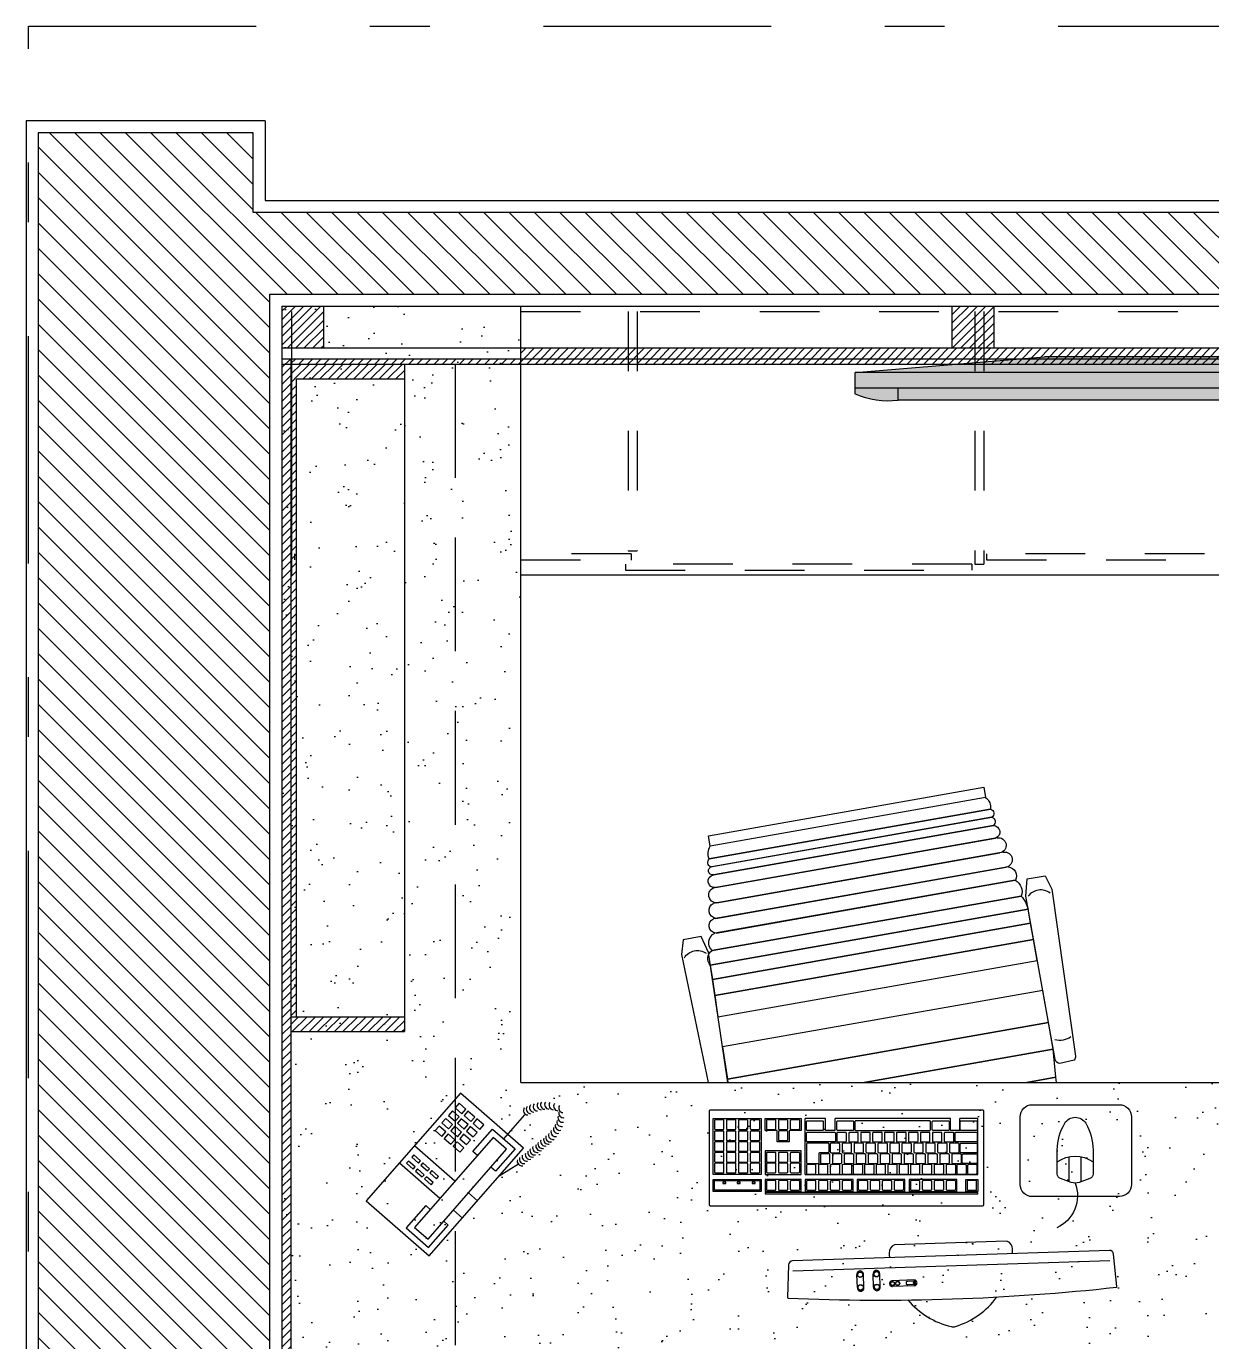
# Model space of a CAD drawing. Header units: millimetres. Extents: x 1999 to 2304, y 1614 to 1800.
# Drawn here: x 2280.531 to 2282.516, y 1632.698 to 1634.901 of the extents above; entities that cross this region are included whole.
import ezdxf

# ---------------------------------------------------------------- set-up
doc = ezdxf.new("R2010")
doc.units = ezdxf.units.MM
doc.header["$LTSCALE"] = 0.03
for name, pattern in [('DASHDOT', [25.4, 12.7, -6.35, 0, -6.35]), ('HIDDEN', [9.525, 6.35, -3.175]), ('HIDDEN2', [0.1875, 0.125, -0.0625])]:
    doc.linetypes.add(name, pattern=pattern)
for name, color, linetype in [('BANCADAS', 5, 'Continuous'), ('Layout', 6, 'Continuous'), ('PL09', 9, 'Continuous'), ('PL1', 1, 'Continuous'), ('PL250', 250, 'Continuous'), ('PL251', 251, 'Continuous'), ('PL5', 5, 'Continuous'), ('PL6', 6, 'Continuous')]:
    doc.layers.add(name, color=color, linetype=linetype)
pattern_1 = [(45, (638.591321, 4024.993438), (-0.007071067812, 0.007071067812), [])]
pattern_2 = [(45, (689.36495, 3646.068827), (-0.00707106781, 0.00707106781), [])]

# ---------------------------------------------------------------- blocks, each defined once
blk = doc.blocks.new('caeira cortada.02')
at = {"layer": 'Layout'}
for p, q in [((-0.0008, -0.0056), (0, 0)), ((0.5505, 0), (0.5493, -0.0085)), ((-0.0089, -0.0594), (-0.0008, -0.0056)), ((0.5493, -0.0085), (0.545, -0.0555)), ((0.545, -0.0555), (0.5369, -0.1004)), ((-0.0218, -0.1454), (-0.0165, -0.11)), ((0.5369, -0.1004), (0.5273, -0.1539)), ((-0.0259, -0.1725), (-0.0218, -0.1454)), ((-0.0295, -0.1965), (-0.0259, -0.1725)), ((0.5182, -0.2043), (0.5119, -0.2395)), ((0.5119, -0.2395), (0.507, -0.2665)), ((0.507, -0.2665), (0.5027, -0.2903))]:
    blk.add_line(p, q, dxfattribs=at)
at = {"layer": 'Layout', "color": 251}
for p, q in [((0.545, -0.0555), (0.2281, 0)), ((0.2281, 0), (0.545, -0.0555)), ((0.5008, 0), (0.5493, -0.0085)), ((0.5493, -0.0085), (0.5008, 0)), ((0.5369, -0.1004), (-0.0008, -0.0056)), ((-0.0008, -0.0056), (0.5369, -0.1004)), ((0.5273, -0.1539), (-0.0089, -0.0594)), ((-0.0165, -0.11), (0.5182, -0.2043)), ((0.5119, -0.2395), (-0.0218, -0.1454)), ((-0.0218, -0.1454), (0.5119, -0.2395)), ((0.507, -0.2665), (-0.0259, -0.1725)), ((-0.0259, -0.1725), (0.507, -0.2665)), ((0.5027, -0.2903), (-0.0295, -0.1965)), ((-0.0294, -0.1962), (0.5027, -0.2903)), ((0.4912, -0.3118), (-0.0263, -0.2206)), ((-0.0263, -0.2206), (0.4912, -0.3118)), ((0.4814, -0.3385), (-0.0218, -0.2498)), ((-0.0197, -0.2501), (0.4814, -0.3385)), ((0.4697, -0.3609), (-0.0239, -0.2739)), ((-0.02, -0.2746), (0.4658, -0.3603)), ((0.4613, -0.3854), (-0.0245, -0.2997)), ((-0.0186, -0.3008), (0.4554, -0.3844)), ((0.451, -0.4096), (-0.023, -0.326)), ((-0.0205, -0.3265), (0.4484, -0.4091)), ((0.4447, -0.4302), (-0.0242, -0.3475)), ((-0.0242, -0.3475), (0.4447, -0.4302)), ((-0.0314, -0.3742), (0.4399, -0.4573)), ((0.4399, -0.4573), (-0.0314, -0.3742)), ((-0.0314, -0.3742), (0.4399, -0.4573)), ((-0.029, -0.3608), (0.4423, -0.4439)), ((0.4423, -0.4439), (-0.0266, -0.3612)), ((0.4317, -0.477), (-0.0294, -0.3957)), ((0.4317, -0.477), (-0.0294, -0.3957))]:
    blk.add_line(p, q, dxfattribs=at)
at = {"layer": 'Layout', "color": 5}
for p, q in [((-0.0294, -0.3957), (-0.0324, -0.4131)), ((0.4317, -0.477), (-0.0294, -0.3957)), ((-0.0324, -0.4131), (0.4286, -0.4944)), ((0.4286, -0.4944), (0.4317, -0.477))]:
    blk.add_line(p, q, dxfattribs=at)
blk.add_lwpolyline([(0, 0), (-0.0326, -0.2177), (-0.0447, -0.2441), (-0.0747, -0.2388), (-0.0777, -0.2141), (-0.0327, 0)], dxfattribs=at)
blk.add_lwpolyline([(0.5011, -0.3406), (0.5311, -0.3459), (0.5424, -0.3238), (0.5824, -0.0441, 0.205362), (0.5797, -0.0372), (0.5558, -0.0316, 0.331039), (0.5481, -0.0383), (0.4988, -0.3117)], format="xyb", close=True, dxfattribs=at)
for points in [[(0.5745, -0.0761, 0.2105), (0.5475, -0.0712, -0.207409)], [(-0.0727, -0.2088, 0.419252), (-0.0364, -0.2163, -0.402201)], [(0.5395, -0.317, -0.419252), (0.5029, -0.3117, 0.402201)]]:
    blk.add_lwpolyline(points, format="xyb", dxfattribs=at)
for centre, radius, start, end in [((-0.0175, -0.2071), 0.0161, 137.615, 236.8985), ((-0.0143, -0.2337), 0.0178, 132.671, 244.8745), ((-0.0192, -0.2625), 0.0124, 92.6717, 247.3283), ((-0.018, -0.2879), 0.0135, 98.746, 241.254), ((-0.019, -0.3137), 0.0129, 87.7987, 252.2013), ((0.4555, -0.279), 0.0485, 317.3867, 346.5341), ((-0.0223, -0.337), 0.0107, 80, 260), ((0.471, -0.3195), 0.0216, 298.7068, 20.8418), ((-0.0254, -0.3544), 0.00696, 80, 260), ((0.4681, -0.3458), 0.0152, 275.9816, 28.8046), ((-0.0247, -0.3684), 0.00878, 119.2386, 220.7614), ((-0.0092, -0.383), 0.0238, 158.3204, 212.3765), ((-0.0092, -0.383), 0.0238, 158.3204, 212.3765), ((0.4635, -0.3728), 0.0128, 260, 80), ((0.4532, -0.397), 0.0128, 260, 80), ((0.4447, -0.4193), 0.0108, 270.1541, 69.8459), ((0.44, -0.4364), 0.00781, 286.9826, 53.0174), ((0.4192, -0.4602), 0.0209, 306.5409, 8.0396), ((0.4192, -0.4602), 0.0209, 306.5409, 8.0396), ((0.4381, -0.4501), 0.00745, 284.139, 55.861)]:
    blk.add_arc(centre, radius, start, end, dxfattribs=at)
blk = doc.blocks.new('TV DE PLASMA 29PL')
at = {"layer": 'PL250'}
for p, q in [((0.1413, 0.2032), (-0.1307, 0.2032)), ((0.3901, 0.1474), (-0.3795, 0.1474)), ((-0.2245, 0.1025), (-0.2245, 0.1335)), ((-0.2085, 0.1025), (-0.2085, 0.1335)), ((-0.1852, 0.1025), (-0.1852, 0.1335)), ((-0.1692, 0.1025), (-0.1692, 0.1335)), ((-0.0866, 0.1163), (-0.1388, 0.1163)), ((-0.0866, 0.1023), (-0.1388, 0.1023)), ((-0.0866, 0.1135), (-0.1016, 0.1135)), ((-0.0866, 0.1051), (-0.1016, 0.1051)), ((-0.0866, 0.1135), (-0.0866, 0.1051))]:
    blk.add_line(p, q, dxfattribs=at)
for centre, radius in [((-0.2165, 0.1335), 0.00673), ((-0.2165, 0.1335), 0.00623), ((-0.1772, 0.1335), 0.00673), ((-0.1772, 0.1335), 0.00623), ((-0.2165, 0.1025), 0.00673), ((-0.2165, 0.1025), 0.00623), ((-0.1772, 0.1025), 0.00673), ((-0.1772, 0.1025), 0.00623), ((-0.1388, 0.1093), 0.00498), ((-0.1388, 0.1093), 0.00448), ((-0.1265, 0.1093), 0.00498), ((-0.1265, 0.1093), 0.00448), ((-0.0866, 0.1093), 0.00162)]:
    blk.add_circle(centre, radius, dxfattribs=at)
for centre, radius, start, end in [((-0.1248, 0.1841), 0.02, 107.0959, 181.9473), ((0.1354, 0.1841), 0.02, 358.0527, 72.9041), ((0.0523, 0.1901), 0.1971, 181.9473, 185.1513), ((-0.0417, 0.1901), 0.1971, 354.8487, 358.0527), ((-0.2165, 0.1345), 0.00807, 352.6021, 187.3979), ((-0.1772, 0.1345), 0.00807, 352.6021, 187.3979), ((-0.2165, 0.1014), 0.00807, 172.6021, 7.3979), ((-0.1772, 0.1014), 0.00807, 172.6021, 7.3979), ((-0.1391, 0.1093), 0.00701, 87.5804, 272.4196), ((-0.1018, 0.1093), 0.00424, 87.5804, 272.4196), ((-0.0863, 0.1093), 0.00701, 267.5804, 92.4196), ((-0.0864, 0.1093), 0.00424, 267.5804, 92.4196), ((0.0523, 0.1901), 0.1971, 218.1188, 254.6284), ((-0.0417, 0.1901), 0.1971, 285.3716, 321.8812), ((0.0053, 0.0193), 0.02, 254.6284, 285.3716)]:
    blk.add_arc(centre, radius, start, end, dxfattribs=at)
at = {"layer": 'PL5'}
blk.add_lwpolyline([(0.4, 0.163, 0.395059), (0.3901, 0.1724), (-0.3795, 0.1724, 0.395059), (-0.3894, 0.163), (-0.3946, 0.0843, 0.255546), (-0.3938, 0.0825, 0.038223), (0.4044, 0.0825, 0.255546), (0.4052, 0.0843)], format="xyb", close=True, dxfattribs=at)
blk = doc.blocks.new('Teclado')
at = {"layer": 'PL250'}
blk.add_lwpolyline([(-0.23, 0.158), (-0.23, 0.002, 0.414214), (-0.228, 0), (0.228, 0, 0.414214), (0.23, 0.002), (0.23, 0.158, 0.414214), (0.228, 0.16), (-0.228, 0.16, 0.414214)], format="xyb", close=True, dxfattribs=at)
at = {"layer": 'PL251'}
for p, q in [((-0.22, 0.108), (-0.22, 0.0141)), ((0.069, 0.108), (-0.22, 0.108)), ((0.069, 0.108), (0.069, 0.0141)), ((0.098, 0.0494), (0.098, 0.0363)), ((0.116, 0.0532), (0.116, 0.034)), ((-0.19, 0.0341), (-0.19, 0.0141)), ((-0.19, 0.0341), (-0.174, 0.0341)), ((-0.174, 0.0341), (-0.174, 0.0141)), ((0.019, 0.0341), (0.019, 0.0141)), ((0.019, 0.0341), (0.035, 0.0341)), ((0.035, 0.0341), (0.035, 0.0141)), ((-0.22, 0.0141), (-0.19, 0.0141)), ((-0.174, 0.0141), (0.019, 0.0141)), ((0.035, 0.0141), (0.069, 0.0141))]:
    blk.add_line(p, q, dxfattribs=at)
for points in [[(-0.22, 0.138), (0.136, 0.138), (0.136, 0.14), (-0.22, 0.14)], [(-0.22, 0.136), (-0.2, 0.136), (-0.2, 0.116), (-0.22, 0.116)], [(-0.105, 0.136), (-0.185, 0.136), (-0.185, 0.116), (-0.105, 0.116)], [(-0.018, 0.136), (-0.098, 0.136), (-0.098, 0.116), (-0.018, 0.116)], [(0.069, 0.136), (-0.011, 0.136), (-0.011, 0.116), (0.069, 0.116)], [(0.136, 0.136), (0.076, 0.136), (0.076, 0.116), (0.136, 0.116)], [(0.143, 0.136), (0.223, 0.136), (0.223, 0.116), (0.143, 0.116)], [(0.145, 0.134), (0.221, 0.134), (0.221, 0.118), (0.145, 0.118)], [(0.1529, 0.1227), (0.1529, 0.1207), (0.1579, 0.1207), (0.1579, 0.1227)], [(0.1779, 0.1227), (0.1779, 0.1207), (0.1829, 0.1207), (0.1829, 0.1227)], [(0.2018, 0.1227), (0.2018, 0.1207), (0.2068, 0.1207), (0.2068, 0.1227)], [(0.136, 0.108), (0.076, 0.108), (0.076, 0.068), (0.136, 0.068)], [(0.223, 0.0141), (0.143, 0.0141), (0.143, 0.108), (0.223, 0.108)]]:
    blk.add_lwpolyline(points, close=True, dxfattribs=at)
for points in [[(-0.202, 0.1325, 0.414214), (-0.2035, 0.134), (-0.2165, 0.134, 0.414214), (-0.218, 0.1325), (-0.218, 0.1195, 0.414214), (-0.2165, 0.118), (-0.2035, 0.118, 0.414214), (-0.202, 0.1195)], [(-0.167, 0.1325, 0.414214), (-0.1685, 0.134), (-0.1815, 0.134, 0.414214), (-0.183, 0.1325), (-0.183, 0.1195, 0.414214), (-0.1815, 0.118), (-0.1685, 0.118, 0.414214), (-0.167, 0.1195)], [(-0.147, 0.1325, 0.414214), (-0.1485, 0.134), (-0.1615, 0.134, 0.414214), (-0.163, 0.1325), (-0.163, 0.1195, 0.414214), (-0.1615, 0.118), (-0.1485, 0.118, 0.414214), (-0.147, 0.1195)], [(-0.127, 0.1325, 0.414214), (-0.1285, 0.134), (-0.1415, 0.134, 0.414214), (-0.143, 0.1325), (-0.143, 0.1195, 0.414214), (-0.1415, 0.118), (-0.1285, 0.118, 0.414214), (-0.127, 0.1195)], [(-0.107, 0.1325, 0.414214), (-0.1085, 0.134), (-0.1215, 0.134, 0.414214), (-0.123, 0.1325), (-0.123, 0.1195, 0.414214), (-0.1215, 0.118), (-0.1085, 0.118, 0.414214), (-0.107, 0.1195)], [(-0.0799, 0.1325, 0.414214), (-0.0814, 0.134), (-0.0944, 0.134, 0.414214), (-0.0959, 0.1325), (-0.0959, 0.1195, 0.414214), (-0.0944, 0.118), (-0.0814, 0.118, 0.414214), (-0.0799, 0.1195)], [(-0.0599, 0.1325, 0.414214), (-0.0614, 0.134), (-0.0744, 0.134, 0.414214), (-0.0759, 0.1325), (-0.0759, 0.1195, 0.414214), (-0.0744, 0.118), (-0.0614, 0.118, 0.414214), (-0.0599, 0.1195)], [(-0.0399, 0.1325, 0.414214), (-0.0414, 0.134), (-0.0544, 0.134, 0.414214), (-0.0559, 0.1325), (-0.0559, 0.1195, 0.414214), (-0.0544, 0.118), (-0.0414, 0.118, 0.414214), (-0.0399, 0.1195)], [(-0.0199, 0.1325, 0.414214), (-0.0214, 0.134), (-0.0344, 0.134, 0.414214), (-0.0359, 0.1325), (-0.0359, 0.1195, 0.414214), (-0.0344, 0.118), (-0.0214, 0.118, 0.414214), (-0.0199, 0.1195)], [(0.007, 0.1325, 0.414214), (0.0055, 0.134), (-0.0075, 0.134, 0.414214), (-0.009, 0.1325), (-0.009, 0.1195, 0.414214), (-0.0075, 0.118), (0.0055, 0.118, 0.414214), (0.007, 0.1195)], [(0.027, 0.1325, 0.414214), (0.0255, 0.134), (0.0125, 0.134, 0.414214), (0.011, 0.1325), (0.011, 0.1195, 0.414214), (0.0125, 0.118), (0.0255, 0.118, 0.414214), (0.027, 0.1195)], [(0.047, 0.1325, 0.414214), (0.0455, 0.134), (0.0325, 0.134, 0.414214), (0.031, 0.1325), (0.031, 0.1195, 0.414214), (0.0325, 0.118), (0.0455, 0.118, 0.414214), (0.047, 0.1195)], [(0.067, 0.1325, 0.414214), (0.0655, 0.134), (0.0525, 0.134, 0.414214), (0.051, 0.1325), (0.051, 0.1195, 0.414214), (0.0525, 0.118), (0.0655, 0.118, 0.414214), (0.067, 0.1195)], [(0.094, 0.1325, 0.414214), (0.0925, 0.134), (0.0795, 0.134, 0.414214), (0.078, 0.1325), (0.078, 0.1195, 0.414214), (0.0795, 0.118), (0.0925, 0.118, 0.414214), (0.094, 0.1195)], [(0.114, 0.1325, 0.414214), (0.1125, 0.134), (0.0995, 0.134, 0.414214), (0.098, 0.1325), (0.098, 0.1195, 0.414214), (0.0995, 0.118), (0.1125, 0.118, 0.414214), (0.114, 0.1195)], [(0.134, 0.1325, 0.414214), (0.1325, 0.134), (0.1195, 0.134, 0.414214), (0.118, 0.1325), (0.118, 0.1195, 0.414214), (0.1195, 0.118), (0.1325, 0.118, 0.414214), (0.134, 0.1195)], [(-0.2175, 0.0894), (-0.1955, 0.0894, -0.414214), (-0.194, 0.0879), (-0.194, 0.0748, -0.414214), (-0.1955, 0.0733), (-0.2175, 0.0733, -0.414214), (-0.219, 0.0748), (-0.219, 0.0879, -0.414214)], [(-0.2029, 0.1055, 0.414214), (-0.2044, 0.107), (-0.2174, 0.107, 0.414214), (-0.2189, 0.1055), (-0.2189, 0.0925, 0.414214), (-0.2174, 0.091), (-0.2044, 0.091, 0.414214), (-0.2029, 0.0925)], [(-0.1848, 0.1055, 0.414214), (-0.1863, 0.107), (-0.1993, 0.107, 0.414214), (-0.2008, 0.1055), (-0.2008, 0.0925, 0.414214), (-0.1993, 0.091), (-0.1863, 0.091, 0.414214), (-0.1848, 0.0925)], [(-0.1764, 0.0878, 0.414214), (-0.1779, 0.0893), (-0.1909, 0.0893, 0.414214), (-0.1924, 0.0878), (-0.1924, 0.0748, 0.414214), (-0.1909, 0.0733), (-0.1779, 0.0733, 0.414214), (-0.1764, 0.0748)], [(-0.167, 0.1055, 0.414214), (-0.1685, 0.107), (-0.1815, 0.107, 0.414214), (-0.183, 0.1055), (-0.183, 0.0925, 0.414214), (-0.1815, 0.091), (-0.1685, 0.091, 0.414214), (-0.167, 0.0925)], [(-0.1564, 0.0878, 0.414214), (-0.1579, 0.0893), (-0.1709, 0.0893, 0.414214), (-0.1724, 0.0878), (-0.1724, 0.0748, 0.414214), (-0.1709, 0.0733), (-0.1579, 0.0733, 0.414214), (-0.1564, 0.0748)], [(-0.147, 0.1055, 0.414214), (-0.1485, 0.107), (-0.1615, 0.107, 0.414214), (-0.163, 0.1055), (-0.163, 0.0925, 0.414214), (-0.1615, 0.091), (-0.1485, 0.091, 0.414214), (-0.147, 0.0925)], [(-0.1364, 0.0878, 0.414214), (-0.1379, 0.0893), (-0.1509, 0.0893, 0.414214), (-0.1524, 0.0878), (-0.1524, 0.0748, 0.414214), (-0.1509, 0.0733), (-0.1379, 0.0733, 0.414214), (-0.1364, 0.0748)], [(-0.127, 0.1055, 0.414214), (-0.1285, 0.107), (-0.1415, 0.107, 0.414214), (-0.143, 0.1055), (-0.143, 0.0925, 0.414214), (-0.1415, 0.091), (-0.1285, 0.091, 0.414214), (-0.127, 0.0925)], [(-0.1164, 0.0878, 0.414214), (-0.1179, 0.0893), (-0.1309, 0.0893, 0.414214), (-0.1324, 0.0878), (-0.1324, 0.0748, 0.414214), (-0.1309, 0.0733), (-0.1179, 0.0733, 0.414214), (-0.1164, 0.0748)], [(-0.107, 0.1055, 0.414214), (-0.1085, 0.107), (-0.1215, 0.107, 0.414214), (-0.123, 0.1055), (-0.123, 0.0925, 0.414214), (-0.1215, 0.091), (-0.1085, 0.091, 0.414214), (-0.107, 0.0925)], [(-0.0964, 0.0878, 0.414214), (-0.0979, 0.0893), (-0.1109, 0.0893, 0.414214), (-0.1124, 0.0878), (-0.1124, 0.0748, 0.414214), (-0.1109, 0.0733), (-0.0979, 0.0733, 0.414214), (-0.0964, 0.0748)], [(-0.0881, 0.1055, 0.414214), (-0.0896, 0.107), (-0.1026, 0.107, 0.414214), (-0.1041, 0.1055), (-0.1041, 0.0925, 0.414214), (-0.1026, 0.091), (-0.0896, 0.091, 0.414214), (-0.0881, 0.0925)], [(-0.0764, 0.0878, 0.414214), (-0.0779, 0.0893), (-0.0909, 0.0893, 0.414214), (-0.0924, 0.0878), (-0.0924, 0.0748, 0.414214), (-0.0909, 0.0733), (-0.0779, 0.0733, 0.414214), (-0.0764, 0.0748)], [(-0.0692, 0.1055, 0.414214), (-0.0707, 0.107), (-0.0837, 0.107, 0.414214), (-0.0852, 0.1055), (-0.0852, 0.0925, 0.414214), (-0.0837, 0.091), (-0.0707, 0.091, 0.414214), (-0.0692, 0.0925)], [(-0.0564, 0.0878, 0.414214), (-0.0579, 0.0893), (-0.0709, 0.0893, 0.414214), (-0.0724, 0.0878), (-0.0724, 0.0748, 0.414214), (-0.0709, 0.0733), (-0.0579, 0.0733, 0.414214), (-0.0564, 0.0748)], [(-0.0496, 0.1055, 0.414214), (-0.0511, 0.107), (-0.0641, 0.107, 0.414214), (-0.0656, 0.1055), (-0.0656, 0.0925, 0.414214), (-0.0641, 0.091), (-0.0511, 0.091, 0.414214), (-0.0496, 0.0925)], [(-0.0364, 0.0878, 0.414214), (-0.0379, 0.0893), (-0.0509, 0.0893, 0.414214), (-0.0524, 0.0878), (-0.0524, 0.0748, 0.414214), (-0.0509, 0.0733), (-0.0379, 0.0733, 0.414214), (-0.0364, 0.0748)], [(-0.0303, 0.1055, 0.414214), (-0.0318, 0.107), (-0.0448, 0.107, 0.414214), (-0.0463, 0.1055), (-0.0463, 0.0925, 0.414214), (-0.0448, 0.091), (-0.0318, 0.091, 0.414214), (-0.0303, 0.0925)], [(-0.0164, 0.0878, 0.414214), (-0.0179, 0.0893), (-0.0309, 0.0893, 0.414214), (-0.0324, 0.0878), (-0.0324, 0.0748, 0.414214), (-0.0309, 0.0733), (-0.0179, 0.0733, 0.414214), (-0.0164, 0.0748)], [(-0.0114, 0.1055, 0.414214), (-0.0129, 0.107), (-0.0259, 0.107, 0.414214), (-0.0274, 0.1055), (-0.0274, 0.0925, 0.414214), (-0.0259, 0.091), (-0.0129, 0.091, 0.414214), (-0.0114, 0.0925)], [(0.0036, 0.0878, 0.414214), (0.0021, 0.0893), (-0.0109, 0.0893, 0.414214), (-0.0124, 0.0878), (-0.0124, 0.0748, 0.414214), (-0.0109, 0.0733), (0.0021, 0.0733, 0.414214), (0.0036, 0.0748)], [(0.007, 0.1055, 0.414214), (0.0055, 0.107), (-0.0075, 0.107, 0.414214), (-0.009, 0.1055), (-0.009, 0.0925, 0.414214), (-0.0075, 0.091), (0.0055, 0.091, 0.414214), (0.007, 0.0925)], [(0.0236, 0.0878, 0.414214), (0.0221, 0.0893), (0.0091, 0.0893, 0.414214), (0.0076, 0.0878), (0.0076, 0.0748, 0.414214), (0.0091, 0.0733), (0.0221, 0.0733, 0.414214), (0.0236, 0.0748)], [(0.027, 0.1055, 0.414214), (0.0255, 0.107), (0.0125, 0.107, 0.414214), (0.011, 0.1055), (0.011, 0.0925, 0.414214), (0.0125, 0.091), (0.0255, 0.091, 0.414214), (0.027, 0.0925)], [(0.0436, 0.0878, 0.414214), (0.0421, 0.0893), (0.0291, 0.0893, 0.414214), (0.0276, 0.0878), (0.0276, 0.0748, 0.414214), (0.0291, 0.0733), (0.0421, 0.0733, 0.414214), (0.0436, 0.0748)], [(0.0306, 0.0552), (0.0655, 0.0552, 0.414214), (0.067, 0.0567), (0.067, 0.0878, 0.414214), (0.0655, 0.0893), (0.047, 0.0893, 0.414214), (0.0455, 0.0878), (0.0455, 0.0723, -0.414214), (0.044, 0.0708), (0.0306, 0.0708, 0.414214), (0.0291, 0.0693), (0.0291, 0.0567, 0.414214)], [(0.047, 0.1055, 0.414214), (0.0455, 0.107), (0.0325, 0.107, 0.414214), (0.031, 0.1055), (0.031, 0.0925, 0.414214), (0.0325, 0.091), (0.0455, 0.091, 0.414214), (0.047, 0.0925)], [(0.067, 0.1055, 0.414214), (0.0655, 0.107), (0.0525, 0.107, 0.414214), (0.051, 0.1055), (0.051, 0.0925, 0.414214), (0.0525, 0.091), (0.0655, 0.091, 0.414214), (0.067, 0.0925)], [(0.094, 0.1032, 0.414214), (0.0925, 0.1047), (0.0795, 0.1047, 0.414214), (0.078, 0.1032), (0.078, 0.0902, 0.414214), (0.0795, 0.0887), (0.0925, 0.0887, 0.414214), (0.094, 0.0902)], [(0.114, 0.1032, 0.414214), (0.1125, 0.1047), (0.0995, 0.1047, 0.414214), (0.098, 0.1032), (0.098, 0.0902, 0.414214), (0.0995, 0.0887), (0.1125, 0.0887, 0.414214), (0.114, 0.0902)], [(0.134, 0.1032, 0.414214), (0.1325, 0.1047), (0.1195, 0.1047, 0.414214), (0.118, 0.1032), (0.118, 0.0902, 0.414214), (0.1195, 0.0887), (0.1325, 0.0887, 0.414214), (0.134, 0.0902)], [(0.161, 0.1033, 0.414214), (0.1595, 0.1048), (0.1465, 0.1048, 0.414214), (0.145, 0.1033), (0.145, 0.0903, 0.414214), (0.1465, 0.0888), (0.1595, 0.0888, 0.414214), (0.161, 0.0903)], [(0.181, 0.1033, 0.414214), (0.1795, 0.1048), (0.1665, 0.1048, 0.414214), (0.165, 0.1033), (0.165, 0.0903, 0.414214), (0.1665, 0.0888), (0.1795, 0.0888, 0.414214), (0.181, 0.0903)], [(0.201, 0.1033, 0.414214), (0.1995, 0.1048), (0.1865, 0.1048, 0.414214), (0.185, 0.1033), (0.185, 0.0903, 0.414214), (0.1865, 0.0888), (0.1995, 0.0888, 0.414214), (0.201, 0.0903)], [(0.221, 0.1033, 0.414214), (0.2195, 0.1048), (0.2065, 0.1048, 0.414214), (0.205, 0.1033), (0.205, 0.0903, 0.414214), (0.2065, 0.0888), (0.2195, 0.0888, 0.414214), (0.221, 0.0903)], [(-0.219, 0.0567), (-0.219, 0.0698, -0.414214), (-0.2175, 0.0713), (-0.1922, 0.0713, -0.414214), (-0.1907, 0.0698), (-0.1907, 0.0567, -0.414214), (-0.1922, 0.0552), (-0.2175, 0.0552, -0.414214)], [(-0.1727, 0.0697, 0.414214), (-0.1742, 0.0712), (-0.1872, 0.0712, 0.414214), (-0.1887, 0.0697), (-0.1887, 0.0567, 0.414214), (-0.1872, 0.0552), (-0.1742, 0.0552, 0.414214), (-0.1727, 0.0567)], [(-0.1527, 0.0697, 0.414214), (-0.1542, 0.0712), (-0.1672, 0.0712, 0.414214), (-0.1687, 0.0697), (-0.1687, 0.0567, 0.414214), (-0.1672, 0.0552), (-0.1542, 0.0552, 0.414214), (-0.1527, 0.0567)], [(-0.1327, 0.0697, 0.414214), (-0.1342, 0.0712), (-0.1472, 0.0712, 0.414214), (-0.1487, 0.0697), (-0.1487, 0.0567, 0.414214), (-0.1472, 0.0552), (-0.1342, 0.0552, 0.414214), (-0.1327, 0.0567)], [(-0.1127, 0.0697, 0.414214), (-0.1142, 0.0712), (-0.1272, 0.0712, 0.414214), (-0.1287, 0.0697), (-0.1287, 0.0567, 0.414214), (-0.1272, 0.0552), (-0.1142, 0.0552, 0.414214), (-0.1127, 0.0567)], [(-0.0927, 0.0697, 0.414214), (-0.0942, 0.0712), (-0.1072, 0.0712, 0.414214), (-0.1087, 0.0697), (-0.1087, 0.0567, 0.414214), (-0.1072, 0.0552), (-0.0942, 0.0552, 0.414214), (-0.0927, 0.0567)], [(-0.0727, 0.0697, 0.414214), (-0.0742, 0.0712), (-0.0872, 0.0712, 0.414214), (-0.0887, 0.0697), (-0.0887, 0.0567, 0.414214), (-0.0872, 0.0552), (-0.0742, 0.0552, 0.414214), (-0.0727, 0.0567)], [(-0.0527, 0.0697, 0.414214), (-0.0542, 0.0712), (-0.0672, 0.0712, 0.414214), (-0.0687, 0.0697), (-0.0687, 0.0567, 0.414214), (-0.0672, 0.0552), (-0.0542, 0.0552, 0.414214), (-0.0527, 0.0567)], [(-0.0327, 0.0697, 0.414214), (-0.0342, 0.0712), (-0.0472, 0.0712, 0.414214), (-0.0487, 0.0697), (-0.0487, 0.0567, 0.414214), (-0.0472, 0.0552), (-0.0342, 0.0552, 0.414214), (-0.0327, 0.0567)], [(-0.0127, 0.0697, 0.414214), (-0.0142, 0.0712), (-0.0272, 0.0712, 0.414214), (-0.0287, 0.0697), (-0.0287, 0.0567, 0.414214), (-0.0272, 0.0552), (-0.0142, 0.0552, 0.414214), (-0.0127, 0.0567)], [(0.0073, 0.0697, 0.414214), (0.0058, 0.0712), (-0.0072, 0.0712, 0.414214), (-0.0087, 0.0697), (-0.0087, 0.0567, 0.414214), (-0.0072, 0.0552), (0.0058, 0.0552, 0.414214), (0.0073, 0.0567)], [(0.0273, 0.0697, 0.414214), (0.0258, 0.0712), (0.0128, 0.0712, 0.414214), (0.0113, 0.0697), (0.0113, 0.0567, 0.414214), (0.0128, 0.0552), (0.0258, 0.0552, 0.414214), (0.0273, 0.0567)], [(0.094, 0.0855, 0.414214), (0.0925, 0.087), (0.0795, 0.087, 0.414214), (0.078, 0.0855), (0.078, 0.0725, 0.414214), (0.0795, 0.071), (0.0925, 0.071, 0.414214), (0.094, 0.0725)], [(0.114, 0.0855, 0.414214), (0.1125, 0.087), (0.0995, 0.087, 0.414214), (0.098, 0.0855), (0.098, 0.0725, 0.414214), (0.0995, 0.071), (0.1125, 0.071, 0.414214), (0.114, 0.0725)], [(0.134, 0.0855, 0.414214), (0.1325, 0.087), (0.1195, 0.087, 0.414214), (0.118, 0.0855), (0.118, 0.0725, 0.414214), (0.1195, 0.071), (0.1325, 0.071, 0.414214), (0.134, 0.0725)], [(0.161, 0.0856, 0.414214), (0.1595, 0.0871), (0.1465, 0.0871, 0.414214), (0.145, 0.0856), (0.145, 0.0726, 0.414214), (0.1465, 0.0711), (0.1595, 0.0711, 0.414214), (0.161, 0.0726)], [(0.161, 0.0674, 0.414214), (0.1595, 0.0689), (0.1465, 0.0689, 0.414214), (0.145, 0.0674), (0.145, 0.0544, 0.414214), (0.1465, 0.0529), (0.1595, 0.0529, 0.414214), (0.161, 0.0544)], [(0.181, 0.0856, 0.414214), (0.1795, 0.0871), (0.1665, 0.0871, 0.414214), (0.165, 0.0856), (0.165, 0.0726, 0.414214), (0.1665, 0.0711), (0.1795, 0.0711, 0.414214), (0.181, 0.0726)], [(0.181, 0.0674, 0.414214), (0.1795, 0.0689), (0.1665, 0.0689, 0.414214), (0.165, 0.0674), (0.165, 0.0544, 0.414214), (0.1665, 0.0529), (0.1795, 0.0529, 0.414214), (0.181, 0.0544)], [(0.201, 0.0856, 0.414214), (0.1995, 0.0871), (0.1865, 0.0871, 0.414214), (0.185, 0.0856), (0.185, 0.0726, 0.414214), (0.1865, 0.0711), (0.1995, 0.0711, 0.414214), (0.201, 0.0726)], [(0.201, 0.0674, 0.414214), (0.1995, 0.0689), (0.1865, 0.0689, 0.414214), (0.185, 0.0674), (0.185, 0.0544, 0.414214), (0.1865, 0.0529), (0.1995, 0.0529, 0.414214), (0.201, 0.0544)], [(0.221, 0.0856, 0.414214), (0.2195, 0.0871), (0.2065, 0.0871, 0.414214), (0.205, 0.0856), (0.205, 0.0726, 0.414214), (0.2065, 0.0711), (0.2195, 0.0711, 0.414214), (0.221, 0.0726)], [(0.221, 0.0674, 0.414214), (0.2195, 0.0689), (0.2065, 0.0689, 0.414214), (0.205, 0.0674), (0.205, 0.0544, 0.414214), (0.2065, 0.0529), (0.2195, 0.0529, 0.414214), (0.221, 0.0544)], [(-0.219, 0.0386), (-0.219, 0.0517, -0.414214), (-0.2175, 0.0532), (-0.1834, 0.0532, -0.414214), (-0.1819, 0.0517), (-0.1819, 0.0386, -0.414214), (-0.1834, 0.0371), (-0.2175, 0.0371, -0.414214)], [(-0.1639, 0.0517, 0.414214), (-0.1654, 0.0532), (-0.1784, 0.0532, 0.414214), (-0.1799, 0.0517), (-0.1799, 0.0387, 0.414214), (-0.1784, 0.0372), (-0.1654, 0.0372, 0.414214), (-0.1639, 0.0387)], [(-0.1439, 0.0517, 0.414214), (-0.1454, 0.0532), (-0.1584, 0.0532, 0.414214), (-0.1599, 0.0517), (-0.1599, 0.0387, 0.414214), (-0.1584, 0.0372), (-0.1454, 0.0372, 0.414214), (-0.1439, 0.0387)], [(-0.1239, 0.0517, 0.414214), (-0.1254, 0.0532), (-0.1384, 0.0532, 0.414214), (-0.1399, 0.0517), (-0.1399, 0.0387, 0.414214), (-0.1384, 0.0372), (-0.1254, 0.0372, 0.414214), (-0.1239, 0.0387)], [(-0.1039, 0.0517, 0.414214), (-0.1054, 0.0532), (-0.1184, 0.0532, 0.414214), (-0.1199, 0.0517), (-0.1199, 0.0387, 0.414214), (-0.1184, 0.0372), (-0.1054, 0.0372, 0.414214), (-0.1039, 0.0387)], [(-0.0839, 0.0517, 0.414214), (-0.0854, 0.0532), (-0.0984, 0.0532, 0.414214), (-0.0999, 0.0517), (-0.0999, 0.0387, 0.414214), (-0.0984, 0.0372), (-0.0854, 0.0372, 0.414214), (-0.0839, 0.0387)], [(-0.0639, 0.0517, 0.414214), (-0.0654, 0.0532), (-0.0784, 0.0532, 0.414214), (-0.0799, 0.0517), (-0.0799, 0.0387, 0.414214), (-0.0784, 0.0372), (-0.0654, 0.0372, 0.414214), (-0.0639, 0.0387)], [(-0.0439, 0.0517, 0.414214), (-0.0454, 0.0532), (-0.0584, 0.0532, 0.414214), (-0.0599, 0.0517), (-0.0599, 0.0387, 0.414214), (-0.0584, 0.0372), (-0.0454, 0.0372, 0.414214), (-0.0439, 0.0387)], [(-0.0239, 0.0517, 0.414214), (-0.0254, 0.0532), (-0.0384, 0.0532, 0.414214), (-0.0399, 0.0517), (-0.0399, 0.0387, 0.414214), (-0.0384, 0.0372), (-0.0254, 0.0372, 0.414214), (-0.0239, 0.0387)], [(-0.0039, 0.0517, 0.414214), (-0.0054, 0.0532), (-0.0184, 0.0532, 0.414214), (-0.0199, 0.0517), (-0.0199, 0.0387, 0.414214), (-0.0184, 0.0372), (-0.0054, 0.0372, 0.414214), (-0.0039, 0.0387)], [(0.0161, 0.0517, 0.414214), (0.0146, 0.0532), (0.0016, 0.0532, 0.414214), (0.0001, 0.0517), (0.0001, 0.0387, 0.414214), (0.0016, 0.0372), (0.0146, 0.0372, 0.414214), (0.0161, 0.0387)], [(0.0185, 0.0517, -0.414214), (0.02, 0.0532), (0.0655, 0.0532, -0.414214), (0.067, 0.0517), (0.067, 0.0386, -0.414214), (0.0655, 0.0371), (0.02, 0.0371, -0.414214), (0.0185, 0.0386)], [(0.114, 0.0493, 0.414214), (0.1125, 0.0508), (0.0995, 0.0508, 0.414214), (0.098, 0.0493), (0.098, 0.0363, 0.414214), (0.0995, 0.0348), (0.1125, 0.0348, 0.414214), (0.114, 0.0363)], [(0.161, 0.0494, 0.414214), (0.1595, 0.0509), (0.1465, 0.0509, 0.414214), (0.145, 0.0494), (0.145, 0.0364, 0.414214), (0.1465, 0.0349), (0.1595, 0.0349, 0.414214), (0.161, 0.0364)], [(0.181, 0.0494, 0.414214), (0.1795, 0.0509), (0.1665, 0.0509, 0.414214), (0.165, 0.0494), (0.165, 0.0364, 0.414214), (0.1665, 0.0349), (0.1795, 0.0349, 0.414214), (0.181, 0.0364)], [(0.201, 0.0494, 0.414214), (0.1995, 0.0509), (0.1865, 0.0509, 0.414214), (0.185, 0.0494), (0.185, 0.0364, 0.414214), (0.1865, 0.0349), (0.1995, 0.0349, 0.414214), (0.201, 0.0364)], [(0.221, 0.0494, 0.414214), (0.2195, 0.0509), (0.2065, 0.0509, 0.414214), (0.205, 0.0494), (0.205, 0.0364, 0.414214), (0.2065, 0.0349), (0.2195, 0.0349, 0.414214), (0.221, 0.0364)], [(-0.2175, 0.0341), (-0.1922, 0.0341, -0.414214), (-0.1907, 0.0326), (-0.1907, 0.0195, -0.414214), (-0.1922, 0.018), (-0.2175, 0.018, -0.414214), (-0.219, 0.0195), (-0.219, 0.0326, -0.414214)], [(-0.1437, 0.0195, -0.414214), (-0.1452, 0.018), (-0.1705, 0.018, -0.414214), (-0.172, 0.0195), (-0.172, 0.0326, -0.414214), (-0.1705, 0.0341), (-0.1452, 0.0341, -0.414214), (-0.1437, 0.0326)], [(-0.0141, 0.0195), (-0.0141, 0.0326, 0.414214), (-0.0156, 0.0341), (-0.1394, 0.0341, 0.414214), (-0.1409, 0.0326), (-0.1409, 0.0195, 0.414214), (-0.1394, 0.018), (-0.0156, 0.018, 0.414214)], [(-0.0106, 0.0341), (0.0146, 0.0341, -0.414214), (0.0161, 0.0326), (0.0161, 0.0195, -0.414214), (0.0146, 0.018), (-0.0106, 0.018, -0.414214), (-0.0121, 0.0195), (-0.0121, 0.0326, -0.414214)], [(0.0402, 0.0341), (0.0655, 0.0341, -0.414214), (0.067, 0.0326), (0.067, 0.0195, -0.414214), (0.0655, 0.018), (0.0402, 0.018, -0.414214), (0.0387, 0.0195), (0.0387, 0.0326, -0.414214)], [(0.094, 0.0306, 0.414214), (0.0925, 0.0321), (0.0795, 0.0321, 0.414214), (0.078, 0.0306), (0.078, 0.0176, 0.414214), (0.0795, 0.0161), (0.0925, 0.0161, 0.414214), (0.094, 0.0176)], [(0.114, 0.0306, 0.414214), (0.1125, 0.0321), (0.0995, 0.0321, 0.414214), (0.098, 0.0306), (0.098, 0.0176, 0.414214), (0.0995, 0.0161), (0.1125, 0.0161, 0.414214), (0.114, 0.0176)], [(0.134, 0.0306, 0.414214), (0.1325, 0.0321), (0.1195, 0.0321, 0.414214), (0.118, 0.0306), (0.118, 0.0176, 0.414214), (0.1195, 0.0161), (0.1325, 0.0161, 0.414214), (0.134, 0.0176)], [(0.161, 0.0307, 0.414214), (0.1595, 0.0322), (0.1465, 0.0322, 0.414214), (0.145, 0.0307), (0.145, 0.0177, 0.414214), (0.1465, 0.0162), (0.1595, 0.0162, 0.414214), (0.161, 0.0177)], [(0.181, 0.0307, 0.414214), (0.1795, 0.0322), (0.1665, 0.0322, 0.414214), (0.165, 0.0307), (0.165, 0.0177, 0.414214), (0.1665, 0.0162), (0.1795, 0.0162, 0.414214), (0.181, 0.0177)], [(0.201, 0.0307, 0.414214), (0.1995, 0.0322), (0.1865, 0.0322, 0.414214), (0.185, 0.0307), (0.185, 0.0177, 0.414214), (0.1865, 0.0162), (0.1995, 0.0162, 0.414214), (0.201, 0.0177)], [(0.221, 0.0307, 0.414214), (0.2195, 0.0322), (0.2065, 0.0322, 0.414214), (0.205, 0.0307), (0.205, 0.0177, 0.414214), (0.2065, 0.0162), (0.2195, 0.0162, 0.414214), (0.221, 0.0177)]]:
    blk.add_lwpolyline(points, format="xyb", close=True, dxfattribs=at)
blk.add_lwpolyline([(0.116, 0.034), (0.136, 0.034), (0.136, 0.0141), (0.076, 0.0141), (0.076, 0.034), (0.096, 0.034), (0.096, 0.0532), (0.116, 0.0532)], dxfattribs=at)
blk = doc.blocks.new('Mouse')
at = {"layer": 'PL250'}
for p, q in [((-0.0111, 0.1289), (-0.0111, 0.0872)), ((0.0089, 0.1289), (0.0089, 0.0872))]:
    blk.add_line(p, q, dxfattribs=at)
blk.add_lwpolyline([(0.0931, 0.1336, 0.414214), (0.0729, 0.1539), (-0.0729, 0.1539, 0.414214), (-0.0932, 0.1336), (-0.0932, 0.0203, 0.414214), (-0.0729, 0), (0.0729, 0, 0.414214), (0.0931, 0.0203)], format="xyb", close=True, dxfattribs=at)
for centre, radius, start, end in [((-0.057, 0.1522), 0.0597, 339.4175, 65.2103), ((-0.0011, 0.1371), 0.0509, 233.9012, 306.0988)]:
    blk.add_arc(centre, radius, start, end, dxfattribs=at)
at = {"layer": 'PL6'}
blk.add_lwpolyline([(0.0289, 0.1162, 0.320037), (0.0234, 0.1239), (0.0056, 0.1301, 0.167465), (-0.0077, 0.1301), (-0.0256, 0.1239, 0.320037), (-0.0311, 0.1162), (-0.0311, 0.0757, 0.131312), (-0.0186, 0.0312, 0.570686), (0.0165, 0.0312, 0.131312), (0.0289, 0.0757)], format="xyb", close=True, dxfattribs=at)
blk = doc.blocks.new('TEL')
at = {"layer": 'PL250'}
for p, q in [((-7.07, 21.54), (-12.07, 21.54)), ((-12.07, 21.54), (-12.07, 16.54)), ((-7.07, 16.54), (-7.07, 21.54)), ((-12.07, 16.54), (-11.07, 16.54)), ((-8.07, 16.54), (-7.07, 16.54)), ((-13.07, 14.1), (-11.07, 14.1)), ((-8.07, 14.1), (0.93, 14.1)), ((-3.99, 13.34), (-5.49, 13.34)), ((-5.49, 13.34), (-5.49, 12.84)), ((-3.99, 12.84), (-3.99, 13.34)), ((-1.99, 13.34), (-3.49, 13.34)), ((-3.49, 13.34), (-3.49, 12.84)), ((-1.99, 12.84), (-1.99, 13.34)), ((0, 13.34), (-1.5, 13.34)), ((-1.5, 13.34), (-1.5, 12.84)), ((0, 12.84), (0, 13.34)), ((-5.49, 12.84), (-3.99, 12.84)), ((-3.99, 11.99), (-5.49, 11.99)), ((-5.49, 11.99), (-5.49, 11.49)), ((-5.49, 11.49), (-3.99, 11.49)), ((-3.99, 11.49), (-3.99, 11.99)), ((-3.49, 12.84), (-1.99, 12.84)), ((-1.99, 11.99), (-3.49, 11.99)), ((-3.49, 11.99), (-3.49, 11.49)), ((-3.49, 11.49), (-1.99, 11.49)), ((-1.99, 11.49), (-1.99, 11.99)), ((-1.5, 12.84), (0, 12.84)), ((0, 11.99), (-1.5, 11.99)), ((-1.5, 11.99), (-1.5, 11.49)), ((-1.5, 11.49), (0, 11.49)), ((0, 11.49), (0, 11.99)), ((-13.07, 10.25), (-11.07, 10.25)), ((-8.07, 10.25), (0.93, 10.25)), ((-14.21, 1.15), (-13.07, 4.75)), ((-12.07, -0.46), (-12.07, 4.54)), ((-12.07, 4.54), (-11.07, 4.54)), ((-8.07, 4.54), (-7.07, 4.54)), ((-7.07, 4.54), (-7.07, -0.46)), ((-3.99, 6.07), (-5.49, 6.07)), ((-5.49, 6.07), (-5.49, 5.07)), ((-5.49, 5.07), (-3.99, 5.07)), ((-3.99, 5.07), (-3.99, 6.07)), ((-1.99, 6.07), (-3.49, 6.07)), ((-3.49, 6.07), (-3.49, 5.07)), ((-3.49, 5.07), (-1.99, 5.07)), ((-1.99, 5.07), (-1.99, 6.07)), ((0, 6.07), (-1.5, 6.07)), ((-1.5, 6.07), (-1.5, 5.07)), ((-1.5, 5.07), (0, 5.07)), ((0, 5.07), (0, 6.07)), ((-3.99, 4.38), (-5.49, 4.38)), ((-5.49, 4.38), (-5.49, 3.38)), ((-5.49, 3.38), (-3.99, 3.38)), ((-3.99, 2.69), (-5.49, 2.69)), ((-5.49, 2.69), (-5.49, 1.69)), ((-3.99, 3.38), (-3.99, 4.38)), ((-3.99, 1.69), (-3.99, 2.69)), ((-1.99, 4.38), (-3.49, 4.38)), ((-3.49, 4.38), (-3.49, 3.38)), ((-3.49, 3.38), (-1.99, 3.38)), ((-1.99, 2.69), (-3.49, 2.69)), ((-3.49, 2.69), (-3.49, 1.69)), ((-1.99, 3.38), (-1.99, 4.38)), ((-1.99, 1.69), (-1.99, 2.69)), ((0, 4.38), (-1.5, 4.38)), ((-1.5, 4.38), (-1.5, 3.38)), ((-1.5, 3.38), (0, 3.38)), ((0, 2.69), (-1.5, 2.69)), ((-1.5, 2.69), (-1.5, 1.69)), ((0, 3.38), (0, 4.38)), ((0, 1.69), (0, 2.69)), ((-5.49, 1.69), (-3.99, 1.69)), ((-3.99, 1), (-5.49, 1)), ((-5.49, 1), (-5.49, 0)), ((-5.49, 0), (-3.99, 0)), ((-3.99, 0), (-3.99, 1)), ((-3.49, 1.69), (-1.99, 1.69)), ((-1.99, 1), (-3.49, 1)), ((-3.49, 1), (-3.49, 0)), ((-3.49, 0), (-1.99, 0)), ((-1.99, 0), (-1.99, 1)), ((-1.5, 1.69), (0, 1.69)), ((0, 1), (-1.5, 1)), ((-1.5, 1), (-1.5, 0)), ((-1.5, 0), (0, 0)), ((0, 0), (0, 1)), ((-7.07, -0.46), (-12.07, -0.46)), ((-9.57, -0.46), (-9.57, -5.83))]:
    blk.add_line(p, q, dxfattribs=at)
for centre, start, end in [((-14.39, -0.74), 23.4975, 143.9934), ((-14.32, -0.14), 23.4975, 143.9934), ((-14.3, 0.38), 23.4975, 143.9934), ((-14.7, -2.4), 23.4975, 143.9934), ((-14.67, -1.88), 23.4975, 143.9934), ((-14.61, -1.31), 23.4975, 143.9934), ((-15.08, -4.69), 23.4975, 143.9934), ((-15.01, -4.09), 23.4975, 143.9934), ((-14.99, -3.57), 23.4975, 143.9934), ((-14.77, -2.99), 23.4975, 143.9934), ((-15.34, -6.38), 23.4975, 143.9934), ((-15.33, -7.03), 23.4975, 143.9934), ((-15.26, -5.78), 23.4975, 143.9934), ((-15.24, -5.26), 23.4975, 143.9934), ((-9.71, -7.18), 6.5804, 127.0763), ((-9.48, -6.72), 6.5804, 127.0763), ((-15.28, -7.69), 23.4975, 143.9934), ((-15.18, -8.28), 23.4975, 143.9934), ((-14.96, -8.94), 23.4975, 143.9934), ((-11.01, -9.32), 6.5804, 127.0763), ((-10.64, -8.86), 6.5804, 127.0763), ((-10.27, -8.3), 6.5804, 127.0763), ((-9.94, -7.74), 6.5804, 127.0763), ((-14.64, -9.6), 23.4975, 143.9934), ((-14.22, -10.26), 23.4975, 143.9934), ((-13.66, -10.9), 6.5804, 127.0763), ((-12.83, -10.57), 6.5804, 127.0763), ((-12.13, -10.2), 6.5804, 127.0763), ((-11.52, -9.78), 6.5804, 127.0763)]:
    blk.add_arc(centre, 0.77, start, end, dxfattribs=at)
at = {"layer": 'PL6'}
for p, q in [((0.93, 22.54), (-13.07, 22.54)), ((-13.07, 22.54), (-13.07, -1.46)), ((0.93, -1.46), (0.93, 22.54)), ((-8.07, 20.54), (-11.07, 20.54)), ((-11.07, 20.54), (-11.07, 0.54)), ((-8.07, 0.54), (-8.07, 20.54)), ((-11.07, 0.54), (-8.07, 0.54)), ((-13.07, -1.46), (0.93, -1.46))]:
    blk.add_line(p, q, dxfattribs=at)
blk = doc.blocks.new('TV GRANDE.01')
at = {"layer": 'PL09'}
h = blk.add_hatch(color=256, dxfattribs=at)
h.paths.add_polyline_path([(0.3955, 0), (-0.3955, 0), (-0.783, -0.032), (0.783, -0.032)])
h.paths.add_polyline_path([(-0.6955, -0.064), (-0.783, -0.064), (-0.783, -0.0765, 0.139997), (-0.6955, -0.089)])
h.paths.add_polyline_path([(0.6955, -0.064), (-0.6955, -0.064), (-0.6955, -0.089), (0.6955, -0.089)])
h.paths.add_polyline_path([(0.783, -0.0765), (0.783, -0.064), (0.6955, -0.064), (0.6955, -0.089, 0.139997)])
h.paths.add_polyline_path([(0.783, -0.032), (-0.783, -0.032), (-0.783, -0.064), (0.783, -0.064)])
at = {"layer": 'PL5'}
for p, q in [((-0.783, -0.064), (-0.783, -0.032)), ((-0.783, -0.032), (0.783, -0.032)), ((0.783, -0.064), (0.783, -0.032)), ((-0.783, -0.064), (0.783, -0.064))]:
    blk.add_line(p, q, dxfattribs=at)
at = {"layer": 'PL6'}
for p, q in [((-0.783, -0.032), (-0.3955, 0)), ((-0.3955, 0), (0.3955, 0)), ((0.783, -0.032), (0.3955, 0)), ((-0.783, -0.0765), (-0.783, -0.064)), ((-0.6955, -0.089), (-0.6955, -0.064)), ((0.6955, -0.089), (0.6955, -0.064)), ((0.783, -0.0765), (0.783, -0.064)), ((-0.6955, -0.089), (0.6955, -0.089))]:
    blk.add_line(p, q, dxfattribs=at)
for centre, start, end in [((-0.7173, 0.0705), 245.9345, 277.8122), ((0.7173, 0.0705), 262.1878, 294.0655)]:
    blk.add_arc(centre, 0.161, start, end, dxfattribs=at)

msp = doc.modelspace()

# ---------------------------------------------------------------- hatches: boundary and pattern name
at = {"layer": 'BANCADAS'}
h = msp.add_hatch(dxfattribs=at)
h.set_pattern_fill('AR-SAND', color=251, scale=0.002, angle=90)
h.set_pattern_definition([(127.5, (655.14981, 3670.915616), (-0.0978826475, -0.0032000626), [0, -0.077216, 0, -0.08636, 0, -0.08255]), (97.5, (655.14981, 3670.91562), (-0.14336502, 0.0899046566), [0, -0.041656, 0, -0.069596, 0, -0.02667]), (57.5, (655.14981, 3670.85313), (-0.000287437, 0.158198474), [0, -0.0254, 0, -0.09144, 0, -0.11938]), (47.5, (655.14981, 3670.85313), (-0.044585865, 0.1527112905), [0, -0.0127, 0, -0.059944, 0, -0.06858])])
h.paths.add_polyline_path([(2280.9592, 1632.5325), (2281.3592, 1632.5325), (2281.3592, 1632.5125), (2283.3792, 1632.5125), (2283.3792, 1632.6825), (2283.3592, 1632.6825), (2283.3592, 1633.1325), (2281.3592, 1633.1325), (2281.3592, 1634.4325), (2280.9592, 1634.4325)])
at = {"layer": 'Layout', "ltscale": 0.02}
h = msp.add_hatch(dxfattribs=at)
h.set_pattern_fill('_USER', color=256, scale=0.01, angle=45, pattern_type=0)
h.set_pattern_definition([(45, (676.245932, 3836.533211), (-0.007071067812, 0.007071067812), [])])
h.paths.add_polyline_path([(2281.0292, 1634.3625), (2281.0292, 1634.4235), (2280.9592, 1634.4235), (2280.9592, 1634.3625)])
h.paths.add_polyline_path([(2281.0292, 1634.4235), (2281.0292, 1634.4325), (2280.9592, 1634.4325), (2280.9592, 1634.4235)])
h = msp.add_hatch(dxfattribs=at)
h.set_pattern_fill('_USER', color=256, scale=0.01, angle=45, pattern_type=0)
h.set_pattern_definition([(45, (678.490932, 3836.533211), (-0.007071067812, 0.007071067812), [])])
h.paths.add_polyline_path([(2282.1192, 1634.3625), (2282.1192, 1634.4235), (2282.0817, 1634.4235), (2282.0817, 1634.3625)])
h.paths.add_polyline_path([(2282.1517, 1634.4235), (2282.1517, 1634.4325), (2282.0817, 1634.4325), (2282.0817, 1634.4235)])
h.paths.add_polyline_path([(2282.1342, 1634.3625), (2282.1342, 1634.4235), (2282.1192, 1634.4235), (2282.1192, 1634.3625)])
h.paths.add_polyline_path([(2282.1517, 1634.3625), (2282.1517, 1634.4235), (2282.1342, 1634.4235), (2282.1342, 1634.3625)])
at = {"layer": 'Layout'}
h = msp.add_hatch(dxfattribs=at)
h.set_pattern_fill('_USER', color=252, scale=0.01, angle=45, pattern_type=0)
h.set_pattern_definition(pattern_1)
h.paths.add_polyline_path([(2281.5292, 1634.3445), (2281.5292, 1634.3625), (2281.3592, 1634.3625), (2281.3592, 1634.3445)])
h = msp.add_hatch(dxfattribs=at)
h.set_pattern_fill('_USER', color=252, scale=0.01, angle=45, pattern_type=0)
h.set_pattern_definition(pattern_1)
h.paths.add_polyline_path([(2281.5492, 1634.3445), (2281.5492, 1634.3625), (2281.5292, 1634.3625), (2281.5292, 1634.3445)])
h = msp.add_hatch(dxfattribs=at)
h.set_pattern_fill('_USER', color=252, scale=0.01, angle=45, pattern_type=0)
h.set_pattern_definition(pattern_1)
h.paths.add_polyline_path([(2281.6054, 1634.3445), (2281.6054, 1634.3503), (2281.6385, 1634.3503), (2281.6385, 1634.3625), (2281.5492, 1634.3625), (2281.5492, 1634.3445)])
h.paths.add_polyline_path([(2282.0454, 1634.3445), (2282.0454, 1634.3503), (2281.6054, 1634.3503), (2281.6054, 1634.3445)])
h.paths.add_polyline_path([(2282.0123, 1634.3503), (2282.0123, 1634.3625), (2281.6385, 1634.3625), (2281.6385, 1634.3503)])
h = msp.add_hatch(dxfattribs=at)
h.set_pattern_fill('_USER', color=252, scale=0.01, angle=45, pattern_type=0)
h.set_pattern_definition(pattern_1)
h.paths.add_polyline_path([(2282.1092, 1634.3445), (2282.1092, 1634.3625), (2282.0123, 1634.3625), (2282.0123, 1634.3503), (2282.0454, 1634.3503), (2282.0454, 1634.3445)])
h.paths.add_polyline_path([(2282.1292, 1634.3445), (2282.1292, 1634.3625), (2282.1092, 1634.3625), (2282.1092, 1634.3445)])
h.paths.add_polyline_path([(2282.6892, 1634.3445), (2282.6892, 1634.3625), (2282.1292, 1634.3625), (2282.1292, 1634.3445)])
h = msp.add_hatch(dxfattribs=at)
h.set_pattern_fill('_USER', color=252, scale=0.01, angle=45, pattern_type=0)
h.set_pattern_definition([(45, (689.36495, 3646.080827), (-0.00707106781, 0.00707106781), [])])
h.paths.add_polyline_path([(2280.9592, 1632.5325), (2280.9742, 1632.5325), (2280.9742, 1634.3445), (2280.9592, 1634.3445)])
h = msp.add_hatch(dxfattribs=at)
h.set_pattern_fill('_USER', color=252, scale=0.01, angle=45, pattern_type=0)
h.set_pattern_definition(pattern_1)
h.paths.add_polyline_path([(2283.3592, 1634.3355), (2283.3592, 1634.3445), (2280.9742, 1634.3445), (2280.9742, 1634.3355)])
h = msp.add_hatch(dxfattribs=at)
h.set_pattern_fill('_USER', color=252, scale=0.01, angle=45, pattern_type=0)
h.set_pattern_definition(pattern_2)
h.paths.add_polyline_path([(2281.1642, 1634.3105), (2281.1642, 1634.3355), (2280.9742, 1634.3355), (2280.9742, 1634.3105)])
h = msp.add_hatch(dxfattribs=at)
h.set_pattern_fill('_USER', color=252, scale=0.01, angle=45, pattern_type=0)
h.set_pattern_definition(pattern_2)
h.paths.add_polyline_path([(2280.9832, 1633.2355), (2280.9832, 1634.3109), (2280.9742, 1634.3109), (2280.9742, 1633.2355)])
h = msp.add_hatch(dxfattribs=at)
h.set_pattern_fill('_USER', color=252, scale=0.01, angle=45, pattern_type=0)
h.set_pattern_definition(pattern_2)
h.paths.add_polyline_path([(2281.1642, 1633.2175), (2281.1642, 1633.2425), (2280.9742, 1633.2425), (2280.9742, 1633.2175)])
at = {"layer": 'PL1'}
h = msp.add_hatch(dxfattribs=at)
h.set_pattern_fill('_USER', color=251, scale=0.03, angle=-45, pattern_type=0)
h.set_pattern_definition([(315, (655.149813, 3670.915616), (0.02121320344, 0.02121320344), [])])
h.paths.add_polyline_path([(2280.9392, 1632.5025), (2280.9392, 1634.4525), (2283.4392, 1634.4525), (2283.4392, 1634.5895), (2280.9112, 1634.5895), (2280.9112, 1634.723), (2280.5512, 1634.723), (2280.5512, 1632.5025)])

# ---------------------------------------------------------------- linework, layer by layer
at = {"color": 5, "linetype": 'DASHDOT'}
msp.add_lwpolyline([(2284.5592, 1634.9012), (2284.5592, 1631.4155), (2280.5351, 1631.4155), (2280.5351, 1634.9012)], close=True, dxfattribs=at)
at = {"layer": 'Layout', "color": 250, "linetype": 'HIDDEN', "ltscale": 5}
for p, q in [((2280.9752, 1634.4235), (2280.9752, 1633.9825)), ((2280.9802, 1634.0175), (2280.9802, 1634.0075))]:
    msp.add_line(p, q, dxfattribs=at)
at = {"layer": 'Layout', "color": 3}
for p, q in [((2281.0292, 1634.3625), (2281.0292, 1634.4325)), ((2282.0817, 1634.3625), (2282.0817, 1634.4325)), ((2282.1517, 1634.3625), (2282.1517, 1634.4325)), ((2280.9592, 1634.3625), (2283.3592, 1634.3625)), ((2280.9592, 1634.3625), (2280.9592, 1634.3475)), ((2280.9592, 1634.3475), (2280.9592, 1632.5325)), ((2280.9592, 1634.3445), (2283.3592, 1634.3445)), ((2280.9592, 1634.3355), (2283.3592, 1634.3355)), ((2280.9742, 1634.3446), (2280.9742, 1632.5325)), ((2280.9832, 1634.3105), (2280.9832, 1633.2425)), ((2280.9832, 1634.3105), (2281.1642, 1634.3105)), ((2280.9742, 1633.2425), (2281.1642, 1633.2425)), ((2280.9742, 1633.2175), (2281.1642, 1633.2175))]:
    msp.add_line(p, q, dxfattribs=at)
at = {"layer": 'Layout'}
for p, q in [((2281.3592, 1633.1325), (2281.3592, 1634.4325)), ((2281.3592, 1633.9825), (2284.1592, 1633.9825)), ((2281.3592, 1633.1325), (2283.3592, 1633.1325))]:
    msp.add_line(p, q, dxfattribs=at)
at = {"layer": 'Layout', "color": 250, "linetype": 'HIDDEN2', "ltscale": 10}
for p, q in [((2281.3592, 1634.4235), (2284.1442, 1634.4235)), ((2281.5392, 1634.4235), (2281.5392, 1634.0225)), ((2281.5542, 1634.4235), (2281.5542, 1634.0225)), ((2282.1192, 1634.4235), (2282.1192, 1634.0004)), ((2282.1342, 1634.4235), (2282.1342, 1634.0004)), ((2281.5392, 1634.0225), (2281.5542, 1634.0225)), ((2281.5442, 1634.0175), (2281.3592, 1634.0175)), ((2281.3592, 1634.0075), (2281.5442, 1634.0075)), ((2281.5342, 1634.0004), (2281.5342, 1633.9904)), ((2282.1142, 1634.0004), (2281.5342, 1634.0004)), ((2281.5442, 1634.0175), (2281.5442, 1634.0073)), ((2282.1142, 1634.0004), (2282.1142, 1633.9904)), ((2282.1192, 1634.0004), (2282.1342, 1634.0004)), ((2282.1392, 1634.0175), (2282.1392, 1634.0075)), ((2282.7042, 1634.0175), (2282.1392, 1634.0175)), ((2282.1392, 1634.0075), (2282.7042, 1634.0075)), ((2281.5342, 1633.9904), (2282.1142, 1633.9904))]:
    msp.add_line(p, q, dxfattribs=at)
at = {"layer": 'Layout', "color": 4}
msp.add_line((2281.1642, 1634.3355), (2281.1642, 1633.2175), dxfattribs=at)
at = {"layer": 'Layout', "linetype": 'HIDDEN'}
msp.add_line((2281.2492, 1634.3355), (2281.2492, 1632.5325), dxfattribs=at)
at = {"layer": 'PL1'}
for p, q in [((2280.5312, 1634.743), (2280.5312, 1632.4825)), ((2280.9312, 1634.743), (2280.5312, 1634.743)), ((2280.9312, 1634.743), (2280.9312, 1634.6095)), ((2280.9312, 1634.6095), (2283.4592, 1634.6095)), ((2280.9592, 1634.4325), (2280.9592, 1632.4825)), ((2280.9592, 1634.4325), (2283.4592, 1634.4325))]:
    msp.add_line(p, q, dxfattribs=at)
at = {"layer": 'PL1', "color": 6}
msp.add_lwpolyline([(2280.9392, 1632.5025), (2280.9392, 1634.4525), (2283.4392, 1634.4525), (2283.4392, 1634.5895), (2280.9112, 1634.5895), (2280.9112, 1634.723), (2280.5512, 1634.723), (2280.5512, 1632.5025)], close=True, dxfattribs=at)

# ---------------------------------------------------------------- block references
at = {"layer": 'Layout', "xscale": -0.8172518123650926, "yscale": 0.8172518123650926, "zscale": 0.8172518123650926}
msp.add_blockref('TV GRANDE.01', (2282.5592, 1634.3475), dxfattribs=at)
at = {"layer": 'Layout', "xscale": -1, "rotation": 180}
msp.add_blockref('caeira cortada.02', (2281.7058, 1633.1325), dxfattribs=at)
at = {"layer": 'Layout', "extrusion": (0, 0, -1), "xscale": -0.009999999999990903, "yscale": 0.009999999999990903, "zscale": -1, "rotation": 221.1652190781769}
msp.add_blockref('TEL', (-2281.2557, 1633.0974), dxfattribs=at)
at = {"layer": 'Layout', "rotation": 180}
msp.add_blockref('Teclado', (2281.9044, 1633.0859), dxfattribs=at)
at = {"layer": 'Layout', "extrusion": (0, 0, -1), "zscale": -1, "rotation": 180.00000000008}
msp.add_blockref('Mouse', (-2282.2885, 1633.0951), dxfattribs=at)
at = {"layer": 'Layout', "xscale": 0.689655172411922, "yscale": 0.689655172411922, "zscale": 0.689655172411922, "rotation": 1.905225310899736}
msp.add_blockref('TV DE PLASMA 29PL', (2282.0798, 1632.7233), dxfattribs=at)

doc.saveas('drawing.dxf')
